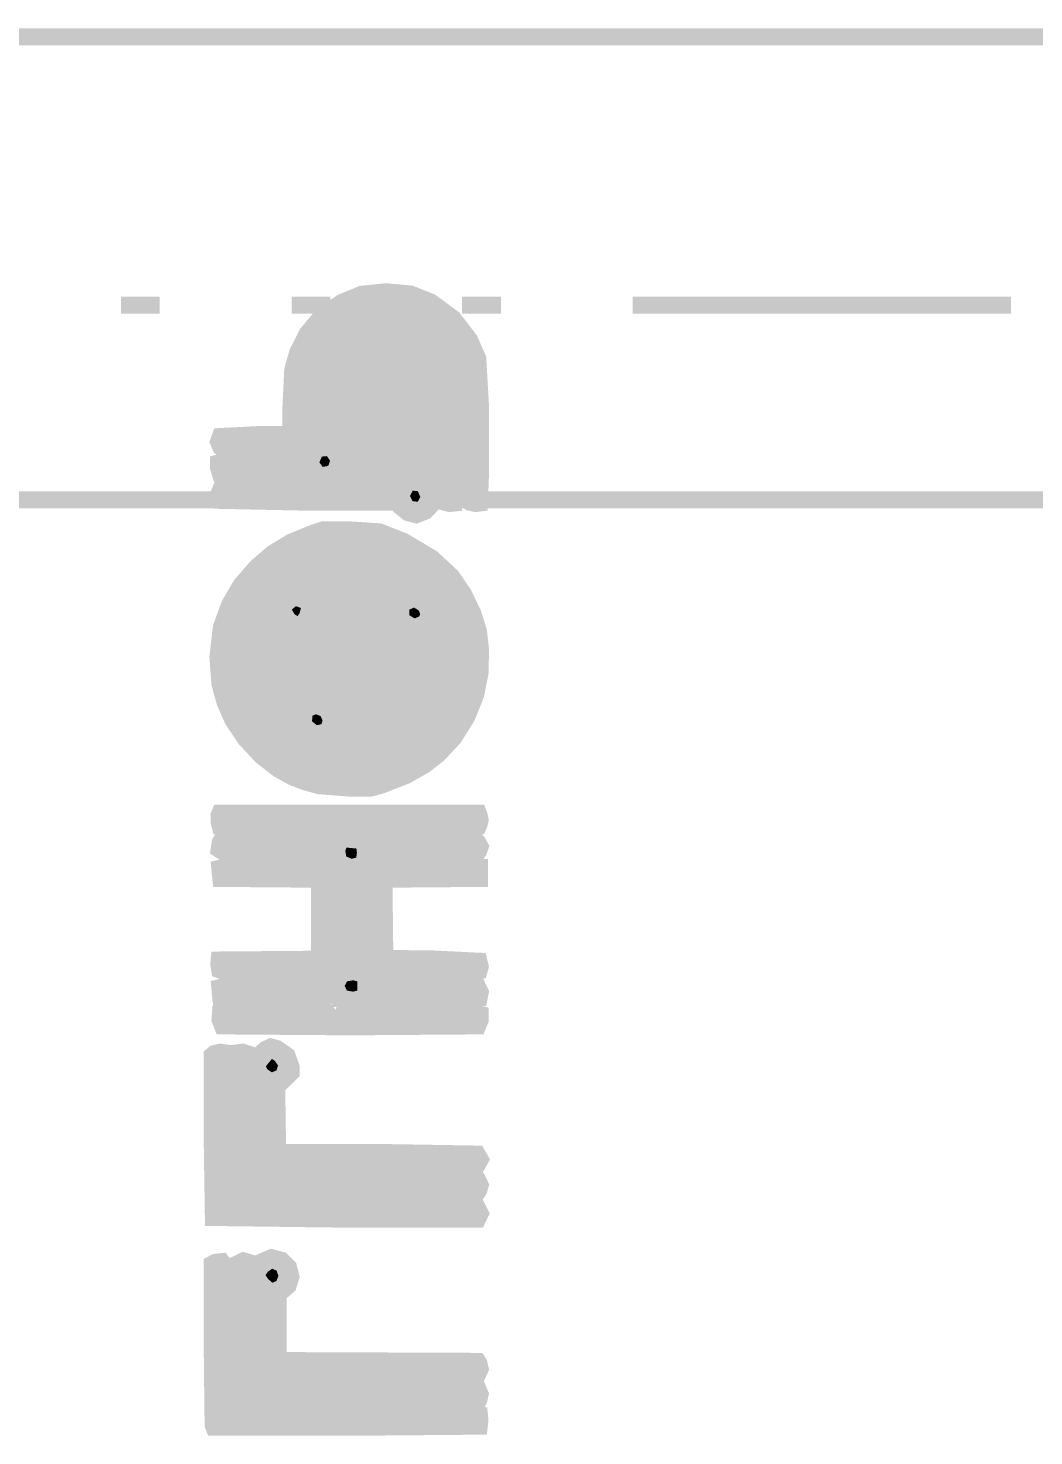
# Model space of a CAD drawing. Header units: millimetres. Extents: x -1.2 to 77.7, y -16.1 to 16.1.
# Drawn here: x 32.02 to 47, y -4.84 to 16.13 of the extents above; entities that cross this region are included whole.
import ezdxf

# ---------------------------------------------------------------- set-up
doc = ezdxf.new("R2010")
doc.units = ezdxf.units.MM
doc.header["$MEASUREMENT"] = 0
for name, color, linetype, true_color in [('Board-Outline-Layer', 7, 'Continuous', 0xff00ff), ('Bottom-Silkscreen-Layer', 7, 'Continuous', 0x66cc33), ('Top-Silkscreen-Layer', 7, 'Continuous', 0xffcc00)]:
    doc.layers.add(name, color=color, linetype=linetype, true_color=true_color)

msp = doc.modelspace()

# ---------------------------------------------------------------- hatches: boundary and pattern name
at = {"layer": 'Bottom-Silkscreen-Layer'}
for points in [[(38.754, 9.439), (38.74, 9.053), (38.686, 9.046), (38.598, 9.066), (38.564, 9.094), (38.564, 10.07), (38.564, 11.046), (38.517, 11.187), (38.413, 11.429), (38.235, 11.652), (37.948, 11.862), (37.662, 11.981), (37.331, 12.013), (37.011, 11.98), (36.783, 11.887), (36.509, 11.683), (36.355, 11.539), (36.256, 11.339), (36.156, 11.139), (36.144, 10.548), (36.133, 9.956), (36.093, 9.916), (36.054, 9.877), (35.489, 9.866), (34.924, 9.854), (34.888, 9.884), (34.853, 9.964), (34.881, 10.043), (35.421, 10.071), (35.933, 10.071), (35.933, 10.491), (35.959, 11.035), (36.033, 11.296), (36.174, 11.575), (36.39, 11.836), (36.688, 12.04), (36.988, 12.163), (37.352, 12.2), (37.718, 12.166), (38.021, 12.043), (38.35, 11.801), (38.595, 11.48), (38.715, 11.205), (38.758, 10.462)], [(38.379, 9.194), (38.364, 9.053), (38.296, 9.046), (38.208, 9.069), (38.188, 10.021), (38.188, 10.941), (38.152, 11.066), (38.045, 11.287), (37.868, 11.459), (37.652, 11.577), (37.354, 11.624), (37.166, 11.627), (37.031, 11.564), (36.769, 11.382), (36.588, 11.14), (36.533, 11.019), (36.524, 10.52), (36.53, 9.965), (36.585, 9.897), (36.669, 9.824), (36.715, 9.72), (36.718, 9.673), (37.368, 9.673), (38.018, 9.673), (38.033, 9.636), (38.047, 9.58), (38.009, 9.522), (37.971, 9.484), (37.321, 9.488), (36.671, 9.492), (36.59, 9.442), (36.435, 9.393), (36.282, 9.447), (36.202, 9.501), (36.027, 9.483), (35.38, 9.464), (34.881, 9.491), (34.853, 9.584), (34.853, 9.649), (34.91, 9.664), (35.568, 9.67), (36.168, 9.662), (36.168, 9.706), (36.215, 9.826), (36.298, 9.916), (36.332, 9.929), (36.332, 10.408), (36.358, 11.012), (36.443, 11.258), (36.623, 11.506), (36.896, 11.703), (37.173, 11.8), (37.374, 11.826), (37.59, 11.79), (37.833, 11.702), (38.039, 11.56), (38.21, 11.371), (38.331, 11.122), (38.383, 10.972), (38.389, 10.153)], [(37.983, 9.915), (37.37, 9.881), (36.776, 9.874), (36.753, 9.908), (36.737, 10.469), (36.743, 10.995), (36.807, 11.103), (36.949, 11.27), (37.121, 11.37), (37.357, 11.412), (37.5, 11.414), (37.631, 11.349), (37.824, 11.213), (37.936, 11.045), (37.988, 10.949), (37.995, 10.445)], [(37.786, 10.902), (37.713, 11.06), (37.576, 11.171), (37.37, 11.218), (37.174, 11.184), (37.03, 11.088), (36.943, 10.94), (36.92, 10.463), (36.92, 10.071), (37.366, 10.071), (37.812, 10.071), (37.812, 10.44)], [(36.469, 9.752), (36.393, 9.745), (36.356, 9.66), (36.404, 9.591), (36.487, 9.605), (36.515, 9.681)], [(38.04, 9.042), (37.932, 8.931), (37.796, 8.878), (37.672, 8.912), (37.558, 9.006), (37.512, 9.065), (36.21, 9.065), (34.881, 9.093), (34.853, 9.174), (34.882, 9.245), (36.209, 9.256), (37.507, 9.249), (37.529, 9.307), (37.604, 9.402), (37.753, 9.439), (37.92, 9.395), (38.031, 9.269), (38.07, 9.143)], [(37.822, 9.23), (37.746, 9.237), (37.706, 9.159), (37.744, 9.081), (37.821, 9.072), (37.859, 9.143)], [(38.748, 6.515), (38.684, 6.199), (38.554, 5.871), (38.356, 5.555), (38.127, 5.31), (37.926, 5.153), (37.651, 4.996), (37.291, 4.854), (37.12, 4.807), (36.803, 4.807), (36.356, 4.841), (36.156, 4.896), (35.98, 4.96), (35.745, 5.088), (35.494, 5.284), (35.256, 5.539), (35.07, 5.815), (34.951, 6.084), (34.874, 6.363), (34.845, 6.76), (34.895, 7.2), (35.017, 7.536), (35.191, 7.833), (35.42, 8.097), (35.661, 8.304), (35.934, 8.469), (36.253, 8.601), (36.415, 8.654), (36.767, 8.655), (37.248, 8.624), (37.612, 8.481), (38.037, 8.227), (38.323, 7.96), (38.502, 7.699), (38.642, 7.407), (38.725, 7.146), (38.757, 6.854)], [(38.528, 7.116), (38.468, 7.349), (38.405, 7.497), (38.281, 7.708), (38.021, 8.001), (37.659, 8.262), (37.295, 8.411), (37.119, 8.464), (36.826, 8.466), (36.415, 8.436), (36.192, 8.37), (35.933, 8.256), (35.62, 8.032), (35.349, 7.722), (35.189, 7.451), (35.101, 7.23), (35.04, 6.947), (35.04, 6.583), (35.1, 6.257), (35.229, 5.941), (35.437, 5.611), (35.702, 5.357), (35.992, 5.175), (36.203, 5.082), (36.403, 5.028), (36.79, 4.995), (37.178, 5.027), (37.445, 5.107), (37.75, 5.26), (38.05, 5.501), (38.268, 5.763), (38.39, 5.974), (38.447, 6.105), (38.482, 6.199), (38.529, 6.374), (38.561, 6.725)], [(38.341, 6.444), (38.294, 6.246), (38.23, 6.094), (38.11, 5.883), (37.93, 5.664), (37.695, 5.463), (37.453, 5.325), (37.206, 5.238), (36.907, 5.189), (36.567, 5.203), (36.321, 5.255), (36.203, 5.297), (36.04, 5.371), (35.773, 5.566), (35.524, 5.847), (35.376, 6.094), (35.303, 6.269), (35.251, 6.465), (35.235, 6.793), (35.289, 7.146), (35.409, 7.459), (35.659, 7.788), (35.969, 8.038), (36.238, 8.17), (36.492, 8.245), (36.821, 8.269), (37.154, 8.236), (37.389, 8.166), (37.624, 8.055), (37.886, 7.881), (38.1, 7.656), (38.205, 7.486), (38.277, 7.298), (38.351, 7.019), (38.373, 6.738)], [(38.163, 6.949), (38.101, 7.199), (38.044, 7.324), (38.023, 7.307), (37.962, 7.214), (37.901, 7.15), (37.927, 7.072), (37.975, 6.819), (37.966, 6.498), (37.87, 6.217), (37.657, 5.939), (37.384, 5.735), (37.154, 5.635), (36.755, 5.587), (36.342, 5.565), (36.223, 5.551), (36.15, 5.613), (36.051, 5.752), (36.032, 5.855), (35.928, 5.984), (35.762, 6.18), (35.655, 6.404), (35.604, 6.697), (35.637, 6.975), (35.709, 7.174), (35.746, 7.419), (35.743, 7.585), (35.815, 7.646), (35.963, 7.72), (36.097, 7.712), (36.156, 7.69), (36.252, 7.746), (36.532, 7.848), (36.812, 7.894), (37.037, 7.862), (37.254, 7.794), (37.447, 7.685), (37.552, 7.613), (37.682, 7.657), (37.811, 7.7), (37.759, 7.749), (37.588, 7.866), (37.34, 7.983), (37.02, 8.059), (36.831, 8.087), (36.611, 8.059), (36.244, 7.975), (35.995, 7.851), (35.776, 7.653), (35.574, 7.354), (35.453, 7.042), (35.417, 6.761), (35.449, 6.48), (35.516, 6.239), (35.631, 6.009), (35.853, 5.744), (36.147, 5.54), (36.379, 5.436), (36.802, 5.404), (37.143, 5.406), (37.278, 5.459), (37.525, 5.574), (37.79, 5.791), (38.006, 6.073), (38.104, 6.306), (38.161, 6.54), (38.185, 6.738)], [(37.74, 7.041), (37.641, 7.158), (37.529, 7.287), (37.461, 7.435), (37.254, 7.587), (37.072, 7.672), (36.79, 7.672), (36.508, 7.671), (36.397, 7.62), (36.285, 7.569), (36.285, 7.474), (36.285, 7.38), (36.207, 7.294), (36.027, 7.195), (35.925, 7.182), (35.887, 7.111), (35.821, 6.93), (35.792, 6.717), (35.841, 6.467), (35.959, 6.219), (36.077, 6.085), (36.184, 6.072), (36.316, 6.093), (36.46, 6.048), (36.559, 5.949), (36.59, 5.842), (36.591, 5.789), (36.796, 5.79), (37.11, 5.823), (37.318, 5.906), (37.516, 6.054), (37.688, 6.304), (37.774, 6.503), (37.778, 6.76)], [(36.006, 7.516), (35.945, 7.465), (35.987, 7.395), (36.03, 7.369), (36.062, 7.412), (36.081, 7.489)], [(37.835, 7.452), (37.767, 7.497), (37.696, 7.464), (37.694, 7.382), (37.776, 7.334), (37.843, 7.363), (37.857, 7.399)], [(36.375, 5.878), (36.305, 5.906), (36.249, 5.882), (36.248, 5.8), (36.317, 5.743), (36.387, 5.758), (36.403, 5.812)], [(38.736, 4.274), (38.724, 4.245), (36.801, 4.245), (34.877, 4.245), (34.862, 4.304), (34.861, 4.397), (34.875, 4.432), (36.799, 4.432), (38.723, 4.432), (38.737, 4.395), (38.75, 4.331)], [(38.736, 1.687), (37.943, 1.672), (37.132, 1.693), (37.033, 1.66), (36.897, 1.59), (36.744, 1.601), (36.605, 1.7), (36.549, 1.772), (36.533, 1.721), (36.517, 1.671), (35.702, 1.677), (34.888, 1.683), (34.88, 1.758), (34.873, 1.834), (34.928, 1.847), (35.763, 1.854), (36.544, 1.847), (36.544, 1.915), (36.638, 2.072), (36.732, 2.161), (36.732, 2.864), (36.732, 3.568), (36.651, 3.638), (36.557, 3.772), (36.543, 3.836), (35.787, 3.828), (34.955, 3.835), (34.864, 3.894), (34.878, 3.991), (34.905, 4.042), (35.683, 4.027), (36.46, 4.011), (36.495, 3.976), (36.53, 3.941), (36.62, 4.029), (36.71, 4.116), (36.824, 4.116), (36.989, 4.071), (37.04, 4.025), (37.857, 4.032), (38.674, 4.039), (38.713, 4), (38.751, 3.933), (38.729, 3.871), (38.706, 3.836), (37.907, 3.838), (37.107, 3.839), (37.107, 3.781), (37.013, 3.634), (36.92, 3.545), (36.92, 2.832), (36.92, 2.119), (36.965, 2.105), (37.071, 2.019), (37.131, 1.904), (37.131, 1.859), (37.904, 1.859), (38.714, 1.844), (38.752, 1.766)], [(36.833, 3.913), (36.759, 3.92), (36.743, 3.871), (36.756, 3.788), (36.836, 3.754), (36.905, 3.77), (36.915, 3.846), (36.908, 3.906)], [(36.509, 2.136), (36.475, 2.075), (35.78, 2.057), (34.989, 2.053), (34.872, 2.097), (34.858, 2.186), (34.864, 2.245), (35.61, 2.251), (36.356, 2.257), (36.356, 2.853), (36.356, 3.449), (35.622, 3.455), (34.888, 3.461), (34.88, 3.537), (34.873, 3.612), (34.929, 3.626), (35.717, 3.632), (36.448, 3.625), (36.49, 3.583), (36.532, 3.542), (36.537, 2.87), (36.543, 2.198)], [(38.734, 2.085), (38.658, 2.069), (37.901, 2.067), (37.203, 2.069), (37.155, 2.12), (37.107, 2.172), (37.108, 2.524), (37.123, 3.214), (37.139, 3.551), (37.182, 3.594), (37.226, 3.637), (37.983, 3.631), (38.74, 3.625), (38.74, 3.543), (38.74, 3.461), (38.029, 3.455), (37.318, 3.449), (37.324, 2.858), (37.331, 2.268), (38.022, 2.262), (38.732, 2.227), (38.751, 2.147)], [(36.86, 1.943), (36.767, 1.928), (36.732, 1.859), (36.767, 1.789), (36.86, 1.774), (36.92, 1.789), (36.92, 1.859), (36.92, 1.928)], [(38.714, 1.264), (36.814, 1.25), (34.913, 1.264), (34.876, 1.358), (34.882, 1.44), (36.767, 1.452), (38.699, 1.449), (38.752, 1.436), (38.752, 1.358)], [(38.713, -1.614), (36.735, -1.615), (34.777, -1.59), (34.759, -0.377), (34.759, 0.823), (34.793, 0.851), (34.881, 0.872), (34.935, 0.864), (34.941, -0.276), (34.947, -1.417), (36.804, -1.417), (38.706, -1.441), (38.752, -1.532)], [(38.73, -1.181), (38.709, -1.215), (36.942, -1.214), (35.176, -1.213), (35.156, -1.181), (35.14, -0.142), (35.146, 0.864), (35.215, 0.872), (35.316, 0.838), (35.347, 0.795), (35.345, -0.106), (35.344, -1.008), (37.016, -1.014), (38.72, -1.046), (38.751, -1.11)], [(38.706, -0.808), (37.157, -0.832), (35.594, -0.809), (35.534, -0.787), (35.534, -0.198), (35.534, 0.39), (35.463, 0.47), (35.393, 0.645), (35.433, 0.808), (35.554, 0.913), (35.634, 0.951), (35.724, 0.925), (35.874, 0.82), (35.933, 0.653), (35.933, 0.564), (35.827, 0.462), (35.72, 0.361), (35.727, -0.13), (35.733, -0.621), (37.197, -0.621), (38.706, -0.646), (38.752, -0.727)], [(35.691, 0.745), (35.648, 0.771), (35.603, 0.716), (35.558, 0.661), (35.582, 0.616), (35.647, 0.572), (35.718, 0.601), (35.74, 0.674)], [(38.737, -4.699), (36.754, -4.716), (34.787, -4.716), (34.773, -4.679), (34.759, -3.463), (34.759, -2.284), (34.806, -2.259), (34.9, -2.248), (34.95, -2.314), (34.956, -3.418), (34.98, -4.504), (35.001, -4.537), (36.236, -4.525), (38.106, -4.527), (38.74, -4.541), (38.747, -4.612)], [(38.736, -4.289), (38.724, -4.318), (36.954, -4.318), (35.183, -4.318), (35.159, -4.273), (35.134, -3.269), (35.149, -2.273), (35.226, -2.236), (35.318, -2.264), (35.346, -3.212), (35.346, -4.131), (37.021, -4.131), (38.723, -4.159), (38.75, -4.224)], [(38.722, -3.91), (37.119, -3.915), (35.545, -3.909), (35.539, -3.313), (35.533, -2.717), (35.477, -2.658), (35.393, -2.544), (35.38, -2.411), (35.477, -2.261), (35.642, -2.189), (35.791, -2.228), (35.895, -2.331), (35.932, -2.474), (35.89, -2.606), (35.795, -2.688), (35.742, -2.716), (35.74, -3.219), (35.739, -3.722), (37.226, -3.728), (38.714, -3.734), (38.732, -3.763), (38.751, -3.845)], [(35.717, -2.381), (35.652, -2.353), (35.585, -2.402), (35.554, -2.451), (35.592, -2.507), (35.659, -2.564), (35.717, -2.536), (35.745, -2.458)]]:
    msp.add_hatch(color=256, dxfattribs=at).paths.add_polyline_path(points)

# ---------------------------------------------------------------- linework, layer by layer
at = {"layer": 'Board-Outline-Layer', "const_width": 0.254}
msp.add_lwpolyline([(62, 15.999), (7, 16)], dxfattribs=at)
at = {"layer": 'Bottom-Silkscreen-Layer', "const_width": 0.254}
for points in [[(38.754, 9.439), (38.74, 9.053), (38.686, 9.046), (38.598, 9.066), (38.564, 9.094), (38.564, 10.07), (38.564, 11.046), (38.517, 11.187), (38.413, 11.429), (38.235, 11.652), (37.948, 11.862), (37.662, 11.981), (37.331, 12.013), (37.011, 11.98), (36.783, 11.887), (36.509, 11.683), (36.355, 11.539), (36.256, 11.339), (36.156, 11.139), (36.144, 10.548), (36.133, 9.956), (36.093, 9.916), (36.054, 9.877), (35.489, 9.866), (34.924, 9.854), (34.888, 9.884), (34.853, 9.964), (34.881, 10.043), (35.421, 10.071), (35.933, 10.071), (35.933, 10.491), (35.959, 11.035), (36.033, 11.296), (36.174, 11.575), (36.39, 11.836), (36.688, 12.04), (36.988, 12.163), (37.352, 12.2), (37.718, 12.166), (38.021, 12.043), (38.35, 11.801), (38.595, 11.48), (38.715, 11.205), (38.758, 10.462)], [(38.379, 9.194), (38.364, 9.053), (38.296, 9.046), (38.208, 9.069), (38.188, 10.021), (38.188, 10.941), (38.152, 11.066), (38.045, 11.287), (37.868, 11.459), (37.652, 11.577), (37.354, 11.624), (37.166, 11.627), (37.031, 11.564), (36.769, 11.382), (36.588, 11.14), (36.533, 11.019), (36.524, 10.52), (36.53, 9.965), (36.585, 9.897), (36.669, 9.824), (36.715, 9.72), (36.718, 9.673), (37.368, 9.673), (38.018, 9.673), (38.033, 9.636), (38.047, 9.58), (38.009, 9.522), (37.971, 9.484), (37.321, 9.488), (36.671, 9.492), (36.59, 9.442), (36.435, 9.393), (36.282, 9.447), (36.202, 9.501), (36.027, 9.483), (35.38, 9.464), (34.881, 9.491), (34.853, 9.584), (34.853, 9.649), (34.91, 9.664), (35.568, 9.67), (36.168, 9.662), (36.168, 9.706), (36.215, 9.826), (36.298, 9.916), (36.332, 9.929), (36.332, 10.408), (36.358, 11.012), (36.443, 11.258), (36.623, 11.506), (36.896, 11.703), (37.173, 11.8), (37.374, 11.826), (37.59, 11.79), (37.833, 11.702), (38.039, 11.56), (38.21, 11.371), (38.331, 11.122), (38.383, 10.972), (38.389, 10.153)], [(37.983, 9.915), (37.37, 9.881), (36.776, 9.874), (36.753, 9.908), (36.737, 10.469), (36.743, 10.995), (36.807, 11.103), (36.949, 11.27), (37.121, 11.37), (37.357, 11.412), (37.5, 11.414), (37.631, 11.349), (37.824, 11.213), (37.936, 11.045), (37.988, 10.949), (37.995, 10.445)], [(37.786, 10.902), (37.713, 11.06), (37.576, 11.171), (37.37, 11.218), (37.174, 11.184), (37.03, 11.088), (36.943, 10.94), (36.92, 10.463), (36.92, 10.071), (37.366, 10.071), (37.812, 10.071), (37.812, 10.44)], [(36.469, 9.752), (36.393, 9.745), (36.356, 9.66), (36.404, 9.591), (36.487, 9.605), (36.515, 9.681)], [(38.04, 9.042), (37.932, 8.931), (37.796, 8.878), (37.672, 8.912), (37.558, 9.006), (37.512, 9.065), (36.21, 9.065), (34.881, 9.093), (34.853, 9.174), (34.882, 9.245), (36.209, 9.256), (37.507, 9.249), (37.529, 9.307), (37.604, 9.402), (37.753, 9.439), (37.92, 9.395), (38.031, 9.269), (38.07, 9.143)], [(37.822, 9.23), (37.746, 9.237), (37.706, 9.159), (37.744, 9.081), (37.821, 9.072), (37.859, 9.143)], [(38.748, 6.515), (38.684, 6.199), (38.554, 5.871), (38.356, 5.555), (38.127, 5.31), (37.926, 5.153), (37.651, 4.996), (37.291, 4.854), (37.12, 4.807), (36.803, 4.807), (36.356, 4.841), (36.156, 4.896), (35.98, 4.96), (35.745, 5.088), (35.494, 5.284), (35.256, 5.539), (35.07, 5.815), (34.951, 6.084), (34.874, 6.363), (34.845, 6.76), (34.895, 7.2), (35.017, 7.536), (35.191, 7.833), (35.42, 8.097), (35.661, 8.304), (35.934, 8.469), (36.253, 8.601), (36.415, 8.654), (36.767, 8.655), (37.248, 8.624), (37.612, 8.481), (38.037, 8.227), (38.323, 7.96), (38.502, 7.699), (38.642, 7.407), (38.725, 7.146), (38.757, 6.854)], [(38.528, 7.116), (38.468, 7.349), (38.405, 7.497), (38.281, 7.708), (38.021, 8.001), (37.659, 8.262), (37.295, 8.411), (37.119, 8.464), (36.826, 8.466), (36.415, 8.436), (36.192, 8.37), (35.933, 8.256), (35.62, 8.032), (35.349, 7.722), (35.189, 7.451), (35.101, 7.23), (35.04, 6.947), (35.04, 6.583), (35.1, 6.257), (35.229, 5.941), (35.437, 5.611), (35.702, 5.357), (35.992, 5.175), (36.203, 5.082), (36.403, 5.028), (36.79, 4.995), (37.178, 5.027), (37.445, 5.107), (37.75, 5.26), (38.05, 5.501), (38.268, 5.763), (38.39, 5.974), (38.447, 6.105), (38.482, 6.199), (38.529, 6.374), (38.561, 6.725)], [(38.341, 6.444), (38.294, 6.246), (38.23, 6.094), (38.11, 5.883), (37.93, 5.664), (37.695, 5.463), (37.453, 5.325), (37.206, 5.238), (36.907, 5.189), (36.567, 5.203), (36.321, 5.255), (36.203, 5.297), (36.04, 5.371), (35.773, 5.566), (35.524, 5.847), (35.376, 6.094), (35.303, 6.269), (35.251, 6.465), (35.235, 6.793), (35.289, 7.146), (35.409, 7.459), (35.659, 7.788), (35.969, 8.038), (36.238, 8.17), (36.492, 8.245), (36.821, 8.269), (37.154, 8.236), (37.389, 8.166), (37.624, 8.055), (37.886, 7.881), (38.1, 7.656), (38.205, 7.486), (38.277, 7.298), (38.351, 7.019), (38.373, 6.738)], [(38.163, 6.949), (38.101, 7.199), (38.044, 7.324), (38.023, 7.307), (37.962, 7.214), (37.901, 7.15), (37.927, 7.072), (37.975, 6.819), (37.966, 6.498), (37.87, 6.217), (37.657, 5.939), (37.384, 5.735), (37.154, 5.635), (36.755, 5.587), (36.342, 5.565), (36.223, 5.551), (36.15, 5.613), (36.051, 5.752), (36.032, 5.855), (35.928, 5.984), (35.762, 6.18), (35.655, 6.404), (35.604, 6.697), (35.637, 6.975), (35.709, 7.174), (35.746, 7.419), (35.743, 7.585), (35.815, 7.646), (35.963, 7.72), (36.097, 7.712), (36.156, 7.69), (36.252, 7.746), (36.532, 7.848), (36.812, 7.894), (37.037, 7.862), (37.254, 7.794), (37.447, 7.685), (37.552, 7.613), (37.682, 7.657), (37.811, 7.7), (37.759, 7.749), (37.588, 7.866), (37.34, 7.983), (37.02, 8.059), (36.831, 8.087), (36.611, 8.059), (36.244, 7.975), (35.995, 7.851), (35.776, 7.653), (35.574, 7.354), (35.453, 7.042), (35.417, 6.761), (35.449, 6.48), (35.516, 6.239), (35.631, 6.009), (35.853, 5.744), (36.147, 5.54), (36.379, 5.436), (36.802, 5.404), (37.143, 5.406), (37.278, 5.459), (37.525, 5.574), (37.79, 5.791), (38.006, 6.073), (38.104, 6.306), (38.161, 6.54), (38.185, 6.738)], [(37.74, 7.041), (37.641, 7.158), (37.529, 7.287), (37.461, 7.435), (37.254, 7.587), (37.072, 7.672), (36.79, 7.672), (36.508, 7.671), (36.397, 7.62), (36.285, 7.569), (36.285, 7.474), (36.285, 7.38), (36.207, 7.294), (36.027, 7.195), (35.925, 7.182), (35.887, 7.111), (35.821, 6.93), (35.792, 6.717), (35.841, 6.467), (35.959, 6.219), (36.077, 6.085), (36.184, 6.072), (36.316, 6.093), (36.46, 6.048), (36.559, 5.949), (36.59, 5.842), (36.591, 5.789), (36.796, 5.79), (37.11, 5.823), (37.318, 5.906), (37.516, 6.054), (37.688, 6.304), (37.774, 6.503), (37.778, 6.76)], [(36.006, 7.516), (35.945, 7.465), (35.987, 7.395), (36.03, 7.369), (36.062, 7.412), (36.081, 7.489)], [(37.835, 7.452), (37.767, 7.497), (37.696, 7.464), (37.694, 7.382), (37.776, 7.334), (37.843, 7.363), (37.857, 7.399)], [(36.375, 5.878), (36.305, 5.906), (36.249, 5.882), (36.248, 5.8), (36.317, 5.743), (36.387, 5.758), (36.403, 5.812)], [(38.736, 4.274), (38.724, 4.245), (36.801, 4.245), (34.877, 4.245), (34.862, 4.304), (34.861, 4.397), (34.875, 4.432), (36.799, 4.432), (38.723, 4.432), (38.737, 4.395), (38.75, 4.331)], [(38.736, 1.687), (37.943, 1.672), (37.132, 1.693), (37.033, 1.66), (36.897, 1.59), (36.744, 1.601), (36.605, 1.7), (36.549, 1.772), (36.533, 1.721), (36.517, 1.671), (35.702, 1.677), (34.888, 1.683), (34.88, 1.758), (34.873, 1.834), (34.928, 1.847), (35.763, 1.854), (36.544, 1.847), (36.544, 1.915), (36.638, 2.072), (36.732, 2.161), (36.732, 2.864), (36.732, 3.568), (36.651, 3.638), (36.557, 3.772), (36.543, 3.836), (35.787, 3.828), (34.955, 3.835), (34.864, 3.894), (34.878, 3.991), (34.905, 4.042), (35.683, 4.027), (36.46, 4.011), (36.495, 3.976), (36.53, 3.941), (36.62, 4.029), (36.71, 4.116), (36.824, 4.116), (36.989, 4.071), (37.04, 4.025), (37.857, 4.032), (38.674, 4.039), (38.713, 4), (38.751, 3.933), (38.729, 3.871), (38.706, 3.836), (37.907, 3.838), (37.107, 3.839), (37.107, 3.781), (37.013, 3.634), (36.92, 3.545), (36.92, 2.832), (36.92, 2.119), (36.965, 2.105), (37.071, 2.019), (37.131, 1.904), (37.131, 1.859), (37.904, 1.859), (38.714, 1.844), (38.752, 1.766)], [(36.833, 3.913), (36.759, 3.92), (36.743, 3.871), (36.756, 3.788), (36.836, 3.754), (36.905, 3.77), (36.915, 3.846), (36.908, 3.906)], [(36.509, 2.136), (36.475, 2.075), (35.78, 2.057), (34.989, 2.053), (34.872, 2.097), (34.858, 2.186), (34.864, 2.245), (35.61, 2.251), (36.356, 2.257), (36.356, 2.853), (36.356, 3.449), (35.622, 3.455), (34.888, 3.461), (34.88, 3.537), (34.873, 3.612), (34.929, 3.626), (35.717, 3.632), (36.448, 3.625), (36.49, 3.583), (36.532, 3.542), (36.537, 2.87), (36.543, 2.198)], [(38.734, 2.085), (38.658, 2.069), (37.901, 2.067), (37.203, 2.069), (37.155, 2.12), (37.107, 2.172), (37.108, 2.524), (37.123, 3.214), (37.139, 3.551), (37.182, 3.594), (37.226, 3.637), (37.983, 3.631), (38.74, 3.625), (38.74, 3.543), (38.74, 3.461), (38.029, 3.455), (37.318, 3.449), (37.324, 2.858), (37.331, 2.268), (38.022, 2.262), (38.732, 2.227), (38.751, 2.147)], [(36.86, 1.943), (36.767, 1.928), (36.732, 1.859), (36.767, 1.789), (36.86, 1.774), (36.92, 1.789), (36.92, 1.859), (36.92, 1.928)], [(38.714, 1.264), (36.814, 1.25), (34.913, 1.264), (34.876, 1.358), (34.882, 1.44), (36.767, 1.452), (38.699, 1.449), (38.752, 1.436), (38.752, 1.358)], [(38.706, -0.808), (37.157, -0.832), (35.594, -0.809), (35.534, -0.787), (35.534, -0.198), (35.534, 0.39), (35.463, 0.47), (35.393, 0.645), (35.433, 0.808), (35.554, 0.913), (35.634, 0.951), (35.724, 0.925), (35.874, 0.82), (35.933, 0.653), (35.933, 0.564), (35.827, 0.462), (35.72, 0.361), (35.727, -0.13), (35.733, -0.621), (37.197, -0.621), (38.706, -0.646), (38.752, -0.727)], [(38.713, -1.614), (36.735, -1.615), (34.777, -1.59), (34.759, -0.377), (34.759, 0.823), (34.793, 0.851), (34.881, 0.872), (34.935, 0.864), (34.941, -0.276), (34.947, -1.417), (36.804, -1.417), (38.706, -1.441), (38.752, -1.532)], [(38.73, -1.181), (38.709, -1.215), (36.942, -1.214), (35.176, -1.213), (35.156, -1.181), (35.14, -0.142), (35.146, 0.864), (35.215, 0.872), (35.316, 0.838), (35.347, 0.795), (35.345, -0.106), (35.344, -1.008), (37.016, -1.014), (38.72, -1.046), (38.751, -1.11)], [(35.691, 0.745), (35.648, 0.771), (35.603, 0.716), (35.558, 0.661), (35.582, 0.616), (35.647, 0.572), (35.718, 0.601), (35.74, 0.674)], [(38.722, -3.91), (37.119, -3.915), (35.545, -3.909), (35.539, -3.313), (35.533, -2.717), (35.477, -2.658), (35.393, -2.544), (35.38, -2.411), (35.477, -2.261), (35.642, -2.189), (35.791, -2.228), (35.895, -2.331), (35.932, -2.474), (35.89, -2.606), (35.795, -2.688), (35.742, -2.716), (35.74, -3.219), (35.739, -3.722), (37.226, -3.728), (38.714, -3.734), (38.732, -3.763), (38.751, -3.845)], [(38.737, -4.699), (36.754, -4.716), (34.787, -4.716), (34.773, -4.679), (34.759, -3.463), (34.759, -2.284), (34.806, -2.259), (34.9, -2.248), (34.95, -2.314), (34.956, -3.418), (34.98, -4.504), (35.001, -4.537), (36.236, -4.525), (38.106, -4.527), (38.74, -4.541), (38.747, -4.612)], [(38.736, -4.289), (38.724, -4.318), (36.954, -4.318), (35.183, -4.318), (35.159, -4.273), (35.134, -3.269), (35.149, -2.273), (35.226, -2.236), (35.318, -2.264), (35.346, -3.212), (35.346, -4.131), (37.021, -4.131), (38.723, -4.159), (38.75, -4.224)], [(35.717, -2.381), (35.652, -2.353), (35.585, -2.402), (35.554, -2.451), (35.592, -2.507), (35.659, -2.564), (35.717, -2.536), (35.745, -2.458)]]:
    msp.add_lwpolyline(points, close=True, dxfattribs=at)
at = {"layer": 'Top-Silkscreen-Layer', "const_width": 0.254}
for points in [[(33.979, 12), (33.401, 12)], [(33.979, 12), (33.401, 12)], [(36.519, 12), (35.941, 12)], [(36.519, 12), (35.941, 12)], [(39.059, 12), (38.481, 12)], [(39.059, 12), (38.481, 12)], [(46.659, 12), (41.021, 12)], [(46.659, 12), (41.021, 12)], [(56.5, 9.1), (21.5, 9.1)], [(56.5, 9.1), (21.5, 9.1)]]:
    msp.add_lwpolyline(points, dxfattribs=at)

doc.saveas('drawing.dxf')
